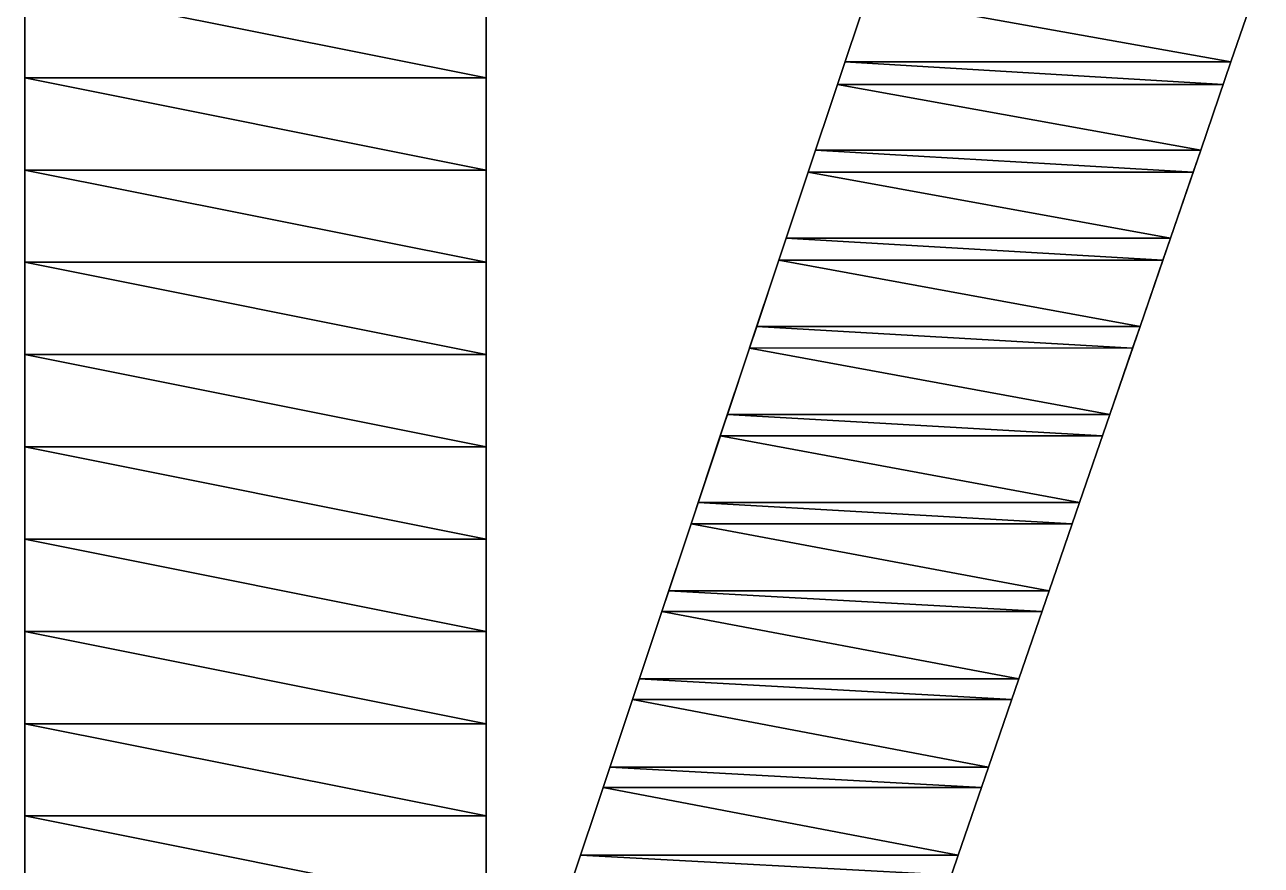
# Model space of a CAD drawing. Header units: metres. Extents: x -339 to -255, y -236 to -200.
# Drawn here: x -339 to -325.6, y -227.03 to -217.93 of the extents above; entities that cross this region are included whole.
import ezdxf

# ---------------------------------------------------------------- set-up
doc = ezdxf.new("R2010")
doc.units = ezdxf.units.M

msp = doc.modelspace()

# ---------------------------------------------------------------- linework, layer by layer
for points in [[(-325.92538, -218.32837, -346.41016), (-325.59702, -217.37315, -346.41016), (-325.59702, -217.37315, -366.41016), (-325.59692, -217.37305, -366.41006)], [(-325.59702, -217.37315, -346.41016), (-325.92538, -218.32837, -346.41016), (-325.59702, -217.37315, -346.41016), (-325.59692, -217.37305, -346.41006)], [(-325.92538, -218.32837, -366.41016), (-325.59702, -217.37315, -366.41016), (-325.92538, -218.32837, -346.41016), (-325.9253, -218.32826, -346.41006)], [(-325.59702, -217.37315, -366.41016), (-325.92538, -218.32837, -366.41016), (-325.92538, -218.32837, -346.41016), (-325.9253, -218.32826, -346.41006)], [(-339, -217.5, -346.41016), (-334, -218.5, -346.41016), (-334, -217.5, -346.41016), (-333.9999, -217.4999, -346.41006)], [(-339, -217.5, -366.41016), (-334, -218.5, -366.41016), (-334, -217.5, -366.41016), (-333.9999, -217.4999, -366.41006)], [(-339, -218.5, -366.41016), (-339, -217.5, -346.41016), (-339, -217.5, -366.41016), (-338.9999, -217.4999, -366.41006)], [(-339, -218.5, -346.41016), (-339, -218.5, -346.41016), (-339, -217.5, -346.41016), (-338.9999, -217.4999, -346.41006)], [(-334, -218.5, -346.41016), (-339, -217.5, -346.41016), (-339, -218.5, -346.41016), (-338.9999, -218.4999, -346.41006)], [(-334, -218.5, -366.41016), (-339, -217.5, -366.41016), (-339, -218.5, -366.41016), (-338.9999, -218.4999, -366.41006)], [(-339, -217.5, -366.41016), (-339, -217.5, -346.41016), (-339, -218.5, -366.41016), (-338.9999, -218.4999, -366.41006)], [(-339, -217.5, -346.41016), (-339, -218.5, -366.41016), (-339, -218.5, -346.41016), (-338.9999, -218.4999, -346.41006)], [(-334, -218.5, -366.41016), (-334, -218.5, -346.41016), (-334, -217.5, -366.41016), (-333.9999, -217.4999, -366.41006)], [(-334, -218.5, -346.41016), (-334, -217.5, -366.41016), (-334, -217.5, -346.41016), (-333.9999, -217.4999, -346.41006)], [(-334, -217.5, -366.41016), (-334, -218.5, -346.41016), (-334, -218.5, -366.41016), (-333.9999, -218.4999, -366.41006)], [(-334, -217.5, -346.41016), (-334, -217.5, -346.41016), (-334, -218.5, -346.41016), (-333.9999, -218.4999, -346.41006)], [(-329.873, -217.61905, -366.41016), (-330.19046, -218.57143, -366.41016), (-329.873, -217.61905, -346.41016), (-329.8729, -217.61894, -346.41006)], [(-330.19046, -218.57143, -366.41016), (-329.873, -217.61905, -366.41016), (-329.873, -217.61905, -346.41016), (-329.8729, -217.61894, -346.41006)], [(-329.873, -217.61905, -346.41016), (-330.19046, -218.57143, -346.41016), (-330.19046, -218.57143, -366.41016), (-330.19037, -218.57132, -366.41006)], [(-330.19046, -218.57143, -346.41016), (-329.873, -217.61905, -346.41016), (-330.19046, -218.57143, -346.41016), (-330.19037, -218.57132, -346.41006)], [(-325.92538, -218.32837, -346.41016), (-329.873, -217.61905, -346.41016), (-330.10944, -218.32837, -346.41016), (-330.10934, -218.32826, -346.41006)], [(-325.92538, -218.32837, -366.41016), (-329.873, -217.61905, -366.41016), (-330.10944, -218.32837, -366.41016), (-330.10934, -218.32826, -366.41006)], [(-329.873, -217.61905, -346.41016), (-325.92538, -218.32837, -346.41016), (-325.68155, -217.61905, -346.41016), (-325.68146, -217.61894, -346.41006)], [(-329.873, -217.61905, -366.41016), (-325.92538, -218.32837, -366.41016), (-325.68155, -217.61905, -366.41016), (-325.68146, -217.61894, -366.41006)], [(-326.00894, -218.57143, -346.41016), (-330.10944, -218.32837, -346.41016), (-330.19046, -218.57143, -346.41016), (-330.19037, -218.57132, -346.41006)], [(-326.00894, -218.57143, -366.41016), (-330.10944, -218.32837, -366.41016), (-330.19046, -218.57143, -366.41016), (-330.19037, -218.57132, -366.41006)], [(-330.10944, -218.32837, -346.41016), (-326.00894, -218.57143, -346.41016), (-325.92538, -218.32837, -346.41016), (-325.9253, -218.32826, -346.41006)], [(-330.10944, -218.32837, -366.41016), (-326.00894, -218.57143, -366.41016), (-325.92538, -218.32837, -366.41016), (-325.9253, -218.32826, -366.41006)], [(-326.25375, -219.2836, -366.41016), (-326.25375, -219.2836, -346.41016), (-325.92538, -218.32837, -366.41016), (-325.9253, -218.32826, -366.41006)], [(-326.25375, -219.2836, -346.41016), (-325.92538, -218.32837, -366.41016), (-325.92538, -218.32837, -346.41016), (-325.9253, -218.32826, -346.41006)], [(-325.92538, -218.32837, -366.41016), (-326.25375, -219.2836, -346.41016), (-326.25375, -219.2836, -366.41016), (-326.25366, -219.2835, -366.41006)], [(-325.92538, -218.32837, -346.41016), (-325.92538, -218.32837, -346.41016), (-326.25375, -219.2836, -346.41016), (-326.25366, -219.2835, -346.41006)], [(-325.92538, -218.32837, -346.41016), (-325.92538, -218.32837, -346.41016), (-325.92538, -218.32837, -366.41016), (-325.9253, -218.32826, -366.41006)], [(-339, -218.5, -346.41016), (-334, -219.5, -346.41016), (-334, -218.5, -346.41016), (-333.9999, -218.4999, -346.41006)], [(-339, -218.5, -366.41016), (-334, -219.5, -366.41016), (-334, -218.5, -366.41016), (-333.9999, -218.4999, -366.41006)], [(-339, -218.5, -346.41016), (-339, -218.5, -346.41016), (-339, -218.5, -366.41016), (-338.9999, -218.4999, -366.41006)], [(-339, -218.5, -366.41016), (-339, -219.5, -366.41016), (-339, -218.5, -346.41016), (-338.9999, -218.4999, -346.41006)], [(-339, -219.5, -366.41016), (-339, -218.5, -366.41016), (-339, -218.5, -346.41016), (-338.9999, -218.4999, -346.41006)], [(-334, -219.5, -346.41016), (-339, -218.5, -346.41016), (-339, -219.5, -346.41016), (-338.9999, -219.4999, -346.41006)], [(-334, -219.5, -366.41016), (-339, -218.5, -366.41016), (-339, -219.5, -366.41016), (-338.9999, -219.4999, -366.41006)], [(-339, -218.5, -346.41016), (-339, -219.5, -346.41016), (-339, -219.5, -366.41016), (-338.9999, -219.4999, -366.41006)], [(-339, -219.5, -346.41016), (-339, -218.5, -346.41016), (-339, -219.5, -346.41016), (-338.9999, -219.4999, -346.41006)], [(-334, -219.5, -346.41016), (-334, -218.5, -346.41016), (-334, -218.5, -366.41016), (-333.9999, -218.4999, -366.41006)], [(-334, -218.5, -346.41016), (-334, -219.5, -346.41016), (-334, -218.5, -346.41016), (-333.9999, -218.4999, -346.41006)], [(-334, -218.5, -346.41016), (-334, -218.5, -366.41016), (-334, -218.5, -346.41016), (-333.9999, -218.4999, -346.41006)], [(-334, -219.5, -366.41016), (-334, -218.5, -366.41016), (-334, -219.5, -346.41016), (-333.9999, -219.4999, -346.41006)], [(-334, -218.5, -366.41016), (-334, -219.5, -366.41016), (-334, -219.5, -346.41016), (-333.9999, -219.4999, -346.41006)], [(-330.5079, -219.5238, -366.41016), (-330.19046, -218.57143, -346.41016), (-330.19046, -218.57143, -366.41016), (-330.19037, -218.57132, -366.41006)], [(-330.5079, -219.5238, -346.41016), (-330.5079, -219.5238, -346.41016), (-330.19046, -218.57143, -346.41016), (-330.19037, -218.57132, -346.41006)], [(-330.19046, -218.57143, -366.41016), (-330.19046, -218.57143, -346.41016), (-330.5079, -219.5238, -366.41016), (-330.5078, -219.5237, -366.41006)], [(-330.19046, -218.57143, -346.41016), (-330.5079, -219.5238, -366.41016), (-330.5079, -219.5238, -346.41016), (-330.5078, -219.5237, -346.41006)], [(-326.25375, -219.2836, -346.41016), (-330.19046, -218.57143, -346.41016), (-330.42786, -219.2836, -346.41016), (-330.42776, -219.2835, -346.41006)], [(-326.25375, -219.2836, -366.41016), (-330.19046, -218.57143, -366.41016), (-330.42786, -219.2836, -366.41016), (-330.42776, -219.2835, -366.41006)], [(-330.19046, -218.57143, -346.41016), (-326.25375, -219.2836, -346.41016), (-326.00894, -218.57143, -346.41016), (-326.00885, -218.57132, -346.41006)], [(-330.19046, -218.57143, -366.41016), (-326.25375, -219.2836, -366.41016), (-326.00894, -218.57143, -366.41016), (-326.00885, -218.57132, -366.41006)], [(-330.19046, -218.57143, -346.41016), (-330.19046, -218.57143, -366.41016), (-330.19046, -218.57143, -346.41016), (-330.19037, -218.57132, -346.41006)], [(-326.3363, -219.5238, -346.41016), (-330.42786, -219.2836, -346.41016), (-330.5079, -219.5238, -346.41016), (-330.5078, -219.5237, -346.41006)], [(-326.3363, -219.5238, -366.41016), (-330.42786, -219.2836, -366.41016), (-330.5079, -219.5238, -366.41016), (-330.5078, -219.5237, -366.41006)], [(-330.42786, -219.2836, -346.41016), (-326.3363, -219.5238, -346.41016), (-326.25375, -219.2836, -346.41016), (-326.25366, -219.2835, -346.41006)], [(-330.42786, -219.2836, -366.41016), (-326.3363, -219.5238, -366.41016), (-326.25375, -219.2836, -366.41016), (-326.25366, -219.2835, -366.41006)], [(-326.5821, -220.23882, -346.41016), (-326.25375, -219.2836, -346.41016), (-326.25375, -219.2836, -366.41016), (-326.25366, -219.2835, -366.41006)], [(-326.25375, -219.2836, -346.41016), (-326.5821, -220.23882, -346.41016), (-326.25375, -219.2836, -346.41016), (-326.25366, -219.2835, -346.41006)], [(-326.5821, -220.23882, -366.41016), (-326.25375, -219.2836, -366.41016), (-326.5821, -220.23882, -346.41016), (-326.582, -220.23871, -346.41006)], [(-326.25375, -219.2836, -366.41016), (-326.5821, -220.23882, -366.41016), (-326.5821, -220.23882, -346.41016), (-326.582, -220.23871, -346.41006)], [(-326.25375, -219.2836, -346.41016), (-326.25375, -219.2836, -366.41016), (-326.25375, -219.2836, -346.41016), (-326.25366, -219.2835, -346.41006)], [(-339, -219.5, -346.41016), (-334, -220.5, -346.41016), (-334, -219.5, -346.41016), (-333.9999, -219.4999, -346.41006)], [(-339, -219.5, -366.41016), (-334, -220.5, -366.41016), (-334, -219.5, -366.41016), (-333.9999, -219.4999, -366.41006)], [(-339, -219.5, -346.41016), (-339, -219.5, -366.41016), (-339, -219.5, -346.41016), (-338.9999, -219.4999, -346.41006)], [(-339, -220.5, -366.41016), (-339, -219.5, -346.41016), (-339, -219.5, -366.41016), (-338.9999, -219.4999, -366.41006)], [(-339, -220.5, -346.41016), (-339, -220.5, -346.41016), (-339, -219.5, -346.41016), (-338.9999, -219.4999, -346.41006)], [(-334, -220.5, -346.41016), (-339, -219.5, -346.41016), (-339, -220.5, -346.41016), (-338.9999, -220.4999, -346.41006)], [(-334, -220.5, -366.41016), (-339, -219.5, -366.41016), (-339, -220.5, -366.41016), (-338.9999, -220.4999, -366.41006)], [(-339, -219.5, -366.41016), (-339, -219.5, -346.41016), (-339, -220.5, -366.41016), (-338.9999, -220.4999, -366.41006)], [(-339, -219.5, -346.41016), (-339, -220.5, -366.41016), (-339, -220.5, -346.41016), (-338.9999, -220.4999, -346.41006)], [(-334, -220.5, -366.41016), (-334, -220.5, -346.41016), (-334, -219.5, -366.41016), (-333.9999, -219.4999, -366.41006)], [(-334, -220.5, -346.41016), (-334, -219.5, -366.41016), (-334, -219.5, -346.41016), (-333.9999, -219.4999, -346.41006)], [(-334, -219.5, -346.41016), (-334, -219.5, -346.41016), (-334, -219.5, -366.41016), (-333.9999, -219.4999, -366.41006)], [(-334, -219.5, -366.41016), (-334, -220.5, -346.41016), (-334, -220.5, -366.41016), (-333.9999, -220.4999, -366.41006)], [(-334, -219.5, -346.41016), (-334, -219.5, -346.41016), (-334, -220.5, -346.41016), (-333.9999, -220.4999, -346.41006)], [(-330.5079, -219.5238, -366.41016), (-330.82538, -220.4762, -366.41016), (-330.5079, -219.5238, -346.41016), (-330.5078, -219.5237, -346.41006)], [(-330.82538, -220.4762, -366.41016), (-330.5079, -219.5238, -366.41016), (-330.5079, -219.5238, -346.41016), (-330.5078, -219.5237, -346.41006)], [(-330.5079, -219.5238, -346.41016), (-330.82538, -220.4762, -346.41016), (-330.82538, -220.4762, -366.41016), (-330.8253, -220.47609, -366.41006)], [(-330.82538, -220.4762, -346.41016), (-330.5079, -219.5238, -346.41016), (-330.82538, -220.4762, -346.41016), (-330.8253, -220.47609, -346.41006)], [(-326.5821, -220.23882, -346.41016), (-330.5079, -219.5238, -346.41016), (-330.74625, -220.23882, -346.41016), (-330.74615, -220.23871, -346.41006)], [(-326.5821, -220.23882, -366.41016), (-330.5079, -219.5238, -366.41016), (-330.74625, -220.23882, -366.41016), (-330.74615, -220.23871, -366.41006)], [(-330.5079, -219.5238, -346.41016), (-326.5821, -220.23882, -346.41016), (-326.3363, -219.5238, -346.41016), (-326.3362, -219.5237, -346.41006)], [(-330.5079, -219.5238, -366.41016), (-326.5821, -220.23882, -366.41016), (-326.3363, -219.5238, -366.41016), (-326.3362, -219.5237, -366.41006)], [(-330.5079, -219.5238, -346.41016), (-330.5079, -219.5238, -346.41016), (-330.5079, -219.5238, -366.41016), (-330.5078, -219.5237, -366.41006)], [(-326.6637, -220.4762, -346.41016), (-330.74625, -220.23882, -346.41016), (-330.82538, -220.4762, -346.41016), (-330.8253, -220.47609, -346.41006)], [(-326.6637, -220.4762, -366.41016), (-330.74625, -220.23882, -366.41016), (-330.82538, -220.4762, -366.41016), (-330.8253, -220.47609, -366.41006)], [(-330.74625, -220.23882, -346.41016), (-326.6637, -220.4762, -346.41016), (-326.5821, -220.23882, -346.41016), (-326.582, -220.23871, -346.41006)], [(-330.74625, -220.23882, -366.41016), (-326.6637, -220.4762, -366.41016), (-326.5821, -220.23882, -366.41016), (-326.582, -220.23871, -366.41006)], [(-326.91046, -221.19405, -366.41016), (-326.91046, -221.19405, -346.41016), (-326.5821, -220.23882, -366.41016), (-326.582, -220.23871, -366.41006)], [(-326.91046, -221.19405, -346.41016), (-326.5821, -220.23882, -366.41016), (-326.5821, -220.23882, -346.41016), (-326.582, -220.23871, -346.41006)], [(-326.5821, -220.23882, -366.41016), (-326.91046, -221.19405, -346.41016), (-326.91046, -221.19405, -366.41016), (-326.91037, -221.19394, -366.41006)], [(-326.5821, -220.23882, -346.41016), (-326.5821, -220.23882, -346.41016), (-326.91046, -221.19405, -346.41016), (-326.91037, -221.19394, -346.41006)], [(-326.5821, -220.23882, -346.41016), (-326.5821, -220.23882, -346.41016), (-326.5821, -220.23882, -366.41016), (-326.582, -220.23871, -366.41006)], [(-331.14282, -221.42857, -366.41016), (-330.82538, -220.4762, -346.41016), (-330.82538, -220.4762, -366.41016), (-330.8253, -220.47609, -366.41006)], [(-331.14282, -221.42857, -346.41016), (-331.14282, -221.42857, -346.41016), (-330.82538, -220.4762, -346.41016), (-330.8253, -220.47609, -346.41006)], [(-330.82538, -220.4762, -366.41016), (-330.82538, -220.4762, -346.41016), (-331.14282, -221.42857, -366.41016), (-331.14273, -221.42847, -366.41006)], [(-330.82538, -220.4762, -346.41016), (-331.14282, -221.42857, -366.41016), (-331.14282, -221.42857, -346.41016), (-331.14273, -221.42847, -346.41006)], [(-326.91046, -221.19405, -346.41016), (-330.82538, -220.4762, -346.41016), (-331.06467, -221.19405, -346.41016), (-331.06458, -221.19394, -346.41006)], [(-326.91046, -221.19405, -366.41016), (-330.82538, -220.4762, -366.41016), (-331.06467, -221.19405, -366.41016), (-331.06458, -221.19394, -366.41006)], [(-330.82538, -220.4762, -346.41016), (-326.91046, -221.19405, -346.41016), (-326.6637, -220.4762, -346.41016), (-326.6636, -220.47609, -346.41006)], [(-330.82538, -220.4762, -366.41016), (-326.91046, -221.19405, -366.41016), (-326.6637, -220.4762, -366.41016), (-326.6636, -220.47609, -366.41006)], [(-330.82538, -220.4762, -346.41016), (-330.82538, -220.4762, -366.41016), (-330.82538, -220.4762, -346.41016), (-330.8253, -220.47609, -346.41006)], [(-339, -220.5, -346.41016), (-334, -221.5, -346.41016), (-334, -220.5, -346.41016), (-333.9999, -220.4999, -346.41006)], [(-339, -220.5, -366.41016), (-334, -221.5, -366.41016), (-334, -220.5, -366.41016), (-333.9999, -220.4999, -366.41006)], [(-339, -220.5, -346.41016), (-339, -220.5, -346.41016), (-339, -220.5, -366.41016), (-338.9999, -220.4999, -366.41006)], [(-339, -220.5, -366.41016), (-339, -221.5, -366.41016), (-339, -220.5, -346.41016), (-338.9999, -220.4999, -346.41006)], [(-339, -221.5, -366.41016), (-339, -220.5, -366.41016), (-339, -220.5, -346.41016), (-338.9999, -220.4999, -346.41006)], [(-334, -221.5, -346.41016), (-339, -220.5, -346.41016), (-339, -221.5, -346.41016), (-338.9999, -221.4999, -346.41006)], [(-334, -221.5, -366.41016), (-339, -220.5, -366.41016), (-339, -221.5, -366.41016), (-338.9999, -221.4999, -366.41006)], [(-339, -220.5, -346.41016), (-339, -221.5, -346.41016), (-339, -221.5, -366.41016), (-338.9999, -221.4999, -366.41006)], [(-339, -221.5, -346.41016), (-339, -220.5, -346.41016), (-339, -221.5, -346.41016), (-338.9999, -221.4999, -346.41006)], [(-334, -221.5, -346.41016), (-334, -220.5, -346.41016), (-334, -220.5, -366.41016), (-333.9999, -220.4999, -366.41006)], [(-334, -220.5, -346.41016), (-334, -221.5, -346.41016), (-334, -220.5, -346.41016), (-333.9999, -220.4999, -346.41006)], [(-334, -220.5, -346.41016), (-334, -220.5, -366.41016), (-334, -220.5, -346.41016), (-333.9999, -220.4999, -346.41006)], [(-334, -221.5, -366.41016), (-334, -220.5, -366.41016), (-334, -221.5, -346.41016), (-333.9999, -221.4999, -346.41006)], [(-334, -220.5, -366.41016), (-334, -221.5, -366.41016), (-334, -221.5, -346.41016), (-333.9999, -221.4999, -346.41006)], [(-326.9911, -221.42857, -346.41016), (-331.06467, -221.19405, -346.41016), (-331.14282, -221.42857, -346.41016), (-331.14273, -221.42847, -346.41006)], [(-326.9911, -221.42857, -366.41016), (-331.06467, -221.19405, -366.41016), (-331.14282, -221.42857, -366.41016), (-331.14273, -221.42847, -366.41006)], [(-331.06467, -221.19405, -346.41016), (-326.9911, -221.42857, -346.41016), (-326.91046, -221.19405, -346.41016), (-326.91037, -221.19394, -346.41006)], [(-331.06467, -221.19405, -366.41016), (-326.9911, -221.42857, -366.41016), (-326.91046, -221.19405, -366.41016), (-326.91037, -221.19394, -366.41006)], [(-327.2388, -222.14926, -346.41016), (-326.91046, -221.19405, -346.41016), (-326.91046, -221.19405, -366.41016), (-326.91037, -221.19394, -366.41006)], [(-326.91046, -221.19405, -346.41016), (-327.2388, -222.14926, -346.41016), (-326.91046, -221.19405, -346.41016), (-326.91037, -221.19394, -346.41006)], [(-327.2388, -222.14926, -366.41016), (-326.91046, -221.19405, -366.41016), (-327.2388, -222.14926, -346.41016), (-327.2387, -222.14915, -346.41006)], [(-326.91046, -221.19405, -366.41016), (-327.2388, -222.14926, -366.41016), (-327.2388, -222.14926, -346.41016), (-327.2387, -222.14915, -346.41006)], [(-326.91046, -221.19405, -346.41016), (-326.91046, -221.19405, -366.41016), (-326.91046, -221.19405, -346.41016), (-326.91037, -221.19394, -346.41006)], [(-339, -221.5, -346.41016), (-334, -222.5, -346.41016), (-334, -221.5, -346.41016), (-333.9999, -221.4999, -346.41006)], [(-339, -221.5, -366.41016), (-334, -222.5, -366.41016), (-334, -221.5, -366.41016), (-333.9999, -221.4999, -366.41006)], [(-339, -221.5, -346.41016), (-339, -221.5, -366.41016), (-339, -221.5, -346.41016), (-338.9999, -221.4999, -346.41006)], [(-339, -222.5, -366.41016), (-339, -221.5, -346.41016), (-339, -221.5, -366.41016), (-338.9999, -221.4999, -366.41006)], [(-339, -222.5, -346.41016), (-339, -222.5, -346.41016), (-339, -221.5, -346.41016), (-338.9999, -221.4999, -346.41006)], [(-334, -222.5, -346.41016), (-339, -221.5, -346.41016), (-339, -222.5, -346.41016), (-338.9999, -222.4999, -346.41006)], [(-334, -222.5, -366.41016), (-339, -221.5, -366.41016), (-339, -222.5, -366.41016), (-338.9999, -222.4999, -366.41006)], [(-339, -221.5, -366.41016), (-339, -221.5, -346.41016), (-339, -222.5, -366.41016), (-338.9999, -222.4999, -366.41006)], [(-339, -221.5, -346.41016), (-339, -222.5, -366.41016), (-339, -222.5, -346.41016), (-338.9999, -222.4999, -346.41006)], [(-334, -222.5, -366.41016), (-334, -222.5, -346.41016), (-334, -221.5, -366.41016), (-333.9999, -221.4999, -366.41006)], [(-334, -222.5, -346.41016), (-334, -221.5, -366.41016), (-334, -221.5, -346.41016), (-333.9999, -221.4999, -346.41006)], [(-334, -221.5, -346.41016), (-334, -221.5, -346.41016), (-334, -221.5, -366.41016), (-333.9999, -221.4999, -366.41006)], [(-334, -221.5, -366.41016), (-334, -222.5, -346.41016), (-334, -222.5, -366.41016), (-333.9999, -222.4999, -366.41006)], [(-334, -221.5, -346.41016), (-334, -221.5, -346.41016), (-334, -222.5, -346.41016), (-333.9999, -222.4999, -346.41006)], [(-331.14282, -221.42857, -366.41016), (-331.4603, -222.38095, -366.41016), (-331.14282, -221.42857, -346.41016), (-331.14273, -221.42847, -346.41006)], [(-331.4603, -222.38095, -366.41016), (-331.14282, -221.42857, -366.41016), (-331.14282, -221.42857, -346.41016), (-331.14273, -221.42847, -346.41006)], [(-331.14282, -221.42857, -346.41016), (-331.4603, -222.38095, -346.41016), (-331.4603, -222.38095, -366.41016), (-331.4602, -222.38084, -366.41006)], [(-331.4603, -222.38095, -346.41016), (-331.14282, -221.42857, -346.41016), (-331.4603, -222.38095, -346.41016), (-331.4602, -222.38084, -346.41006)], [(-327.2388, -222.14926, -346.41016), (-331.14282, -221.42857, -346.41016), (-331.38306, -222.14926, -346.41016), (-331.38297, -222.14915, -346.41006)], [(-327.2388, -222.14926, -366.41016), (-331.14282, -221.42857, -366.41016), (-331.38306, -222.14926, -366.41016), (-331.38297, -222.14915, -366.41006)], [(-331.14282, -221.42857, -346.41016), (-327.2388, -222.14926, -346.41016), (-326.9911, -221.42857, -346.41016), (-326.991, -221.42847, -346.41006)], [(-331.14282, -221.42857, -366.41016), (-327.2388, -222.14926, -366.41016), (-326.9911, -221.42857, -366.41016), (-326.991, -221.42847, -366.41006)], [(-331.14282, -221.42857, -346.41016), (-331.14282, -221.42857, -346.41016), (-331.14282, -221.42857, -366.41016), (-331.14273, -221.42847, -366.41006)], [(-327.31845, -222.38095, -346.41016), (-331.38306, -222.14926, -346.41016), (-331.4603, -222.38095, -346.41016), (-331.4602, -222.38084, -346.41006)], [(-327.31845, -222.38095, -366.41016), (-331.38306, -222.14926, -366.41016), (-331.4603, -222.38095, -366.41016), (-331.4602, -222.38084, -366.41006)], [(-331.38306, -222.14926, -346.41016), (-327.31845, -222.38095, -346.41016), (-327.2388, -222.14926, -346.41016), (-327.2387, -222.14915, -346.41006)], [(-331.38306, -222.14926, -366.41016), (-327.31845, -222.38095, -366.41016), (-327.2388, -222.14926, -366.41016), (-327.2387, -222.14915, -366.41006)], [(-327.56717, -223.10449, -366.41016), (-327.56717, -223.10449, -346.41016), (-327.2388, -222.14926, -366.41016), (-327.2387, -222.14915, -366.41006)], [(-327.56717, -223.10449, -346.41016), (-327.2388, -222.14926, -366.41016), (-327.2388, -222.14926, -346.41016), (-327.2387, -222.14915, -346.41006)], [(-327.2388, -222.14926, -366.41016), (-327.56717, -223.10449, -346.41016), (-327.56717, -223.10449, -366.41016), (-327.56708, -223.10439, -366.41006)], [(-327.2388, -222.14926, -346.41016), (-327.2388, -222.14926, -346.41016), (-327.56717, -223.10449, -346.41016), (-327.56708, -223.10439, -346.41006)], [(-327.2388, -222.14926, -346.41016), (-327.2388, -222.14926, -346.41016), (-327.2388, -222.14926, -366.41016), (-327.2387, -222.14915, -366.41006)], [(-331.77774, -223.33334, -366.41016), (-331.4603, -222.38095, -346.41016), (-331.4603, -222.38095, -366.41016), (-331.4602, -222.38084, -366.41006)], [(-331.77774, -223.33334, -346.41016), (-331.77774, -223.33334, -346.41016), (-331.4603, -222.38095, -346.41016), (-331.4602, -222.38084, -346.41006)], [(-331.4603, -222.38095, -366.41016), (-331.4603, -222.38095, -346.41016), (-331.77774, -223.33334, -366.41016), (-331.77765, -223.33324, -366.41006)], [(-331.4603, -222.38095, -346.41016), (-331.77774, -223.33334, -366.41016), (-331.77774, -223.33334, -346.41016), (-331.77765, -223.33324, -346.41006)], [(-327.56717, -223.10449, -346.41016), (-331.4603, -222.38095, -346.41016), (-331.70148, -223.10449, -346.41016), (-331.7014, -223.10439, -346.41006)], [(-327.56717, -223.10449, -366.41016), (-331.4603, -222.38095, -366.41016), (-331.70148, -223.10449, -366.41016), (-331.7014, -223.10439, -366.41006)], [(-331.4603, -222.38095, -346.41016), (-327.56717, -223.10449, -346.41016), (-327.31845, -222.38095, -346.41016), (-327.31836, -222.38084, -346.41006)], [(-331.4603, -222.38095, -366.41016), (-327.56717, -223.10449, -366.41016), (-327.31845, -222.38095, -366.41016), (-327.31836, -222.38084, -366.41006)], [(-331.4603, -222.38095, -346.41016), (-331.4603, -222.38095, -366.41016), (-331.4603, -222.38095, -346.41016), (-331.4602, -222.38084, -346.41006)], [(-339, -222.5, -346.41016), (-334, -223.5, -346.41016), (-334, -222.5, -346.41016), (-333.9999, -222.4999, -346.41006)], [(-339, -222.5, -366.41016), (-334, -223.5, -366.41016), (-334, -222.5, -366.41016), (-333.9999, -222.4999, -366.41006)], [(-339, -222.5, -346.41016), (-339, -222.5, -346.41016), (-339, -222.5, -366.41016), (-338.9999, -222.4999, -366.41006)], [(-339, -222.5, -366.41016), (-339, -223.5, -366.41016), (-339, -222.5, -346.41016), (-338.9999, -222.4999, -346.41006)], [(-339, -223.5, -366.41016), (-339, -222.5, -366.41016), (-339, -222.5, -346.41016), (-338.9999, -222.4999, -346.41006)], [(-334, -223.5, -346.41016), (-339, -222.5, -346.41016), (-339, -223.5, -346.41016), (-338.9999, -223.4999, -346.41006)], [(-334, -223.5, -366.41016), (-339, -222.5, -366.41016), (-339, -223.5, -366.41016), (-338.9999, -223.4999, -366.41006)], [(-339, -222.5, -346.41016), (-339, -223.5, -346.41016), (-339, -223.5, -366.41016), (-338.9999, -223.4999, -366.41006)], [(-339, -223.5, -346.41016), (-339, -222.5, -346.41016), (-339, -223.5, -346.41016), (-338.9999, -223.4999, -346.41006)], [(-334, -223.5, -346.41016), (-334, -222.5, -346.41016), (-334, -222.5, -366.41016), (-333.9999, -222.4999, -366.41006)], [(-334, -222.5, -346.41016), (-334, -223.5, -346.41016), (-334, -222.5, -346.41016), (-333.9999, -222.4999, -346.41006)], [(-334, -222.5, -346.41016), (-334, -222.5, -366.41016), (-334, -222.5, -346.41016), (-333.9999, -222.4999, -346.41006)], [(-334, -223.5, -366.41016), (-334, -222.5, -366.41016), (-334, -223.5, -346.41016), (-333.9999, -223.4999, -346.41006)], [(-334, -222.5, -366.41016), (-334, -223.5, -366.41016), (-334, -223.5, -346.41016), (-333.9999, -223.4999, -346.41006)], [(-327.64584, -223.33334, -346.41016), (-331.70148, -223.10449, -346.41016), (-331.77774, -223.33334, -346.41016), (-331.77765, -223.33324, -346.41006)], [(-327.64584, -223.33334, -366.41016), (-331.70148, -223.10449, -366.41016), (-331.77774, -223.33334, -366.41016), (-331.77765, -223.33324, -366.41006)], [(-331.70148, -223.10449, -346.41016), (-327.64584, -223.33334, -346.41016), (-327.56717, -223.10449, -346.41016), (-327.56708, -223.10439, -346.41006)], [(-331.70148, -223.10449, -366.41016), (-327.64584, -223.33334, -366.41016), (-327.56717, -223.10449, -366.41016), (-327.56708, -223.10439, -366.41006)], [(-327.89554, -224.05971, -346.41016), (-327.56717, -223.10449, -346.41016), (-327.56717, -223.10449, -366.41016), (-327.56708, -223.10439, -366.41006)], [(-327.56717, -223.10449, -346.41016), (-327.89554, -224.05971, -346.41016), (-327.56717, -223.10449, -346.41016), (-327.56708, -223.10439, -346.41006)], [(-327.89554, -224.05971, -366.41016), (-327.56717, -223.10449, -366.41016), (-327.89554, -224.05971, -346.41016), (-327.89545, -224.0596, -346.41006)], [(-327.56717, -223.10449, -366.41016), (-327.89554, -224.05971, -366.41016), (-327.89554, -224.05971, -346.41016), (-327.89545, -224.0596, -346.41006)], [(-327.56717, -223.10449, -346.41016), (-327.56717, -223.10449, -366.41016), (-327.56717, -223.10449, -346.41016), (-327.56708, -223.10439, -346.41006)], [(-331.77774, -223.33334, -366.41016), (-332.0952, -224.28572, -366.41016), (-331.77774, -223.33334, -346.41016), (-331.77765, -223.33324, -346.41006)], [(-332.0952, -224.28572, -366.41016), (-331.77774, -223.33334, -366.41016), (-331.77774, -223.33334, -346.41016), (-331.77765, -223.33324, -346.41006)], [(-331.77774, -223.33334, -346.41016), (-332.0952, -224.28572, -346.41016), (-332.0952, -224.28572, -366.41016), (-332.09512, -224.28561, -366.41006)], [(-332.0952, -224.28572, -346.41016), (-331.77774, -223.33334, -346.41016), (-332.0952, -224.28572, -346.41016), (-332.09512, -224.28561, -346.41006)], [(-327.89554, -224.05971, -346.41016), (-331.77774, -223.33334, -346.41016), (-332.01987, -224.05971, -346.41016), (-332.01978, -224.0596, -346.41006)], [(-327.89554, -224.05971, -366.41016), (-331.77774, -223.33334, -366.41016), (-332.01987, -224.05971, -366.41016), (-332.01978, -224.0596, -366.41006)], [(-331.77774, -223.33334, -346.41016), (-327.89554, -224.05971, -346.41016), (-327.64584, -223.33334, -346.41016), (-327.64575, -223.33324, -346.41006)], [(-331.77774, -223.33334, -366.41016), (-327.89554, -224.05971, -366.41016), (-327.64584, -223.33334, -366.41016), (-327.64575, -223.33324, -366.41006)], [(-331.77774, -223.33334, -346.41016), (-331.77774, -223.33334, -346.41016), (-331.77774, -223.33334, -366.41016), (-331.77765, -223.33324, -366.41006)], [(-339, -223.5, -346.41016), (-334, -224.5, -346.41016), (-334, -223.5, -346.41016), (-333.9999, -223.4999, -346.41006)], [(-339, -223.5, -366.41016), (-334, -224.5, -366.41016), (-334, -223.5, -366.41016), (-333.9999, -223.4999, -366.41006)], [(-339, -223.5, -346.41016), (-339, -223.5, -366.41016), (-339, -223.5, -346.41016), (-338.9999, -223.4999, -346.41006)], [(-339, -224.5, -366.41016), (-339, -223.5, -346.41016), (-339, -223.5, -366.41016), (-338.9999, -223.4999, -366.41006)], [(-339, -224.5, -346.41016), (-339, -224.5, -346.41016), (-339, -223.5, -346.41016), (-338.9999, -223.4999, -346.41006)], [(-334, -224.5, -346.41016), (-339, -223.5, -346.41016), (-339, -224.5, -346.41016), (-338.9999, -224.4999, -346.41006)], [(-334, -224.5, -366.41016), (-339, -223.5, -366.41016), (-339, -224.5, -366.41016), (-338.9999, -224.4999, -366.41006)], [(-339, -223.5, -366.41016), (-339, -223.5, -346.41016), (-339, -224.5, -366.41016), (-338.9999, -224.4999, -366.41006)], [(-339, -223.5, -346.41016), (-339, -224.5, -366.41016), (-339, -224.5, -346.41016), (-338.9999, -224.4999, -346.41006)], [(-334, -224.5, -366.41016), (-334, -224.5, -346.41016), (-334, -223.5, -366.41016), (-333.9999, -223.4999, -366.41006)], [(-334, -224.5, -346.41016), (-334, -223.5, -366.41016), (-334, -223.5, -346.41016), (-333.9999, -223.4999, -346.41006)], [(-334, -223.5, -346.41016), (-334, -223.5, -346.41016), (-334, -223.5, -366.41016), (-333.9999, -223.4999, -366.41006)], [(-334, -223.5, -366.41016), (-334, -224.5, -346.41016), (-334, -224.5, -366.41016), (-333.9999, -224.4999, -366.41006)], [(-334, -223.5, -346.41016), (-334, -223.5, -346.41016), (-334, -224.5, -346.41016), (-333.9999, -224.4999, -346.41006)], [(-327.9732, -224.28572, -346.41016), (-332.01987, -224.05971, -346.41016), (-332.0952, -224.28572, -346.41016), (-332.09512, -224.28561, -346.41006)], [(-327.9732, -224.28572, -366.41016), (-332.01987, -224.05971, -366.41016), (-332.0952, -224.28572, -366.41016), (-332.09512, -224.28561, -366.41006)], [(-332.01987, -224.05971, -346.41016), (-327.9732, -224.28572, -346.41016), (-327.89554, -224.05971, -346.41016), (-327.89545, -224.0596, -346.41006)], [(-332.01987, -224.05971, -366.41016), (-327.9732, -224.28572, -366.41016), (-327.89554, -224.05971, -366.41016), (-327.89545, -224.0596, -366.41006)], [(-328.22388, -225.01494, -366.41016), (-328.22388, -225.01494, -346.41016), (-327.89554, -224.05971, -366.41016), (-327.89545, -224.0596, -366.41006)], [(-328.22388, -225.01494, -346.41016), (-327.89554, -224.05971, -366.41016), (-327.89554, -224.05971, -346.41016), (-327.89545, -224.0596, -346.41006)], [(-327.89554, -224.05971, -366.41016), (-328.22388, -225.01494, -346.41016), (-328.22388, -225.01494, -366.41016), (-328.2238, -225.01483, -366.41006)], [(-327.89554, -224.05971, -346.41016), (-327.89554, -224.05971, -346.41016), (-328.22388, -225.01494, -346.41016), (-328.2238, -225.01483, -346.41006)], [(-327.89554, -224.05971, -346.41016), (-327.89554, -224.05971, -346.41016), (-327.89554, -224.05971, -366.41016), (-327.89545, -224.0596, -366.41006)], [(-332.41266, -225.2381, -366.41016), (-332.0952, -224.28572, -346.41016), (-332.0952, -224.28572, -366.41016), (-332.09512, -224.28561, -366.41006)], [(-332.41266, -225.2381, -346.41016), (-332.41266, -225.2381, -346.41016), (-332.0952, -224.28572, -346.41016), (-332.09512, -224.28561, -346.41006)], [(-332.0952, -224.28572, -366.41016), (-332.0952, -224.28572, -346.41016), (-332.41266, -225.2381, -366.41016), (-332.41257, -225.23799, -366.41006)], [(-332.0952, -224.28572, -346.41016), (-332.41266, -225.2381, -366.41016), (-332.41266, -225.2381, -346.41016), (-332.41257, -225.23799, -346.41006)], [(-328.22388, -225.01494, -346.41016), (-332.0952, -224.28572, -346.41016), (-332.3383, -225.01494, -346.41016), (-332.3382, -225.01483, -346.41006)], [(-328.22388, -225.01494, -366.41016), (-332.0952, -224.28572, -366.41016), (-332.3383, -225.01494, -366.41016), (-332.3382, -225.01483, -366.41006)], [(-332.0952, -224.28572, -346.41016), (-328.22388, -225.01494, -346.41016), (-327.9732, -224.28572, -346.41016), (-327.9731, -224.28561, -346.41006)], [(-332.0952, -224.28572, -366.41016), (-328.22388, -225.01494, -366.41016), (-327.9732, -224.28572, -366.41016), (-327.9731, -224.28561, -366.41006)], [(-332.0952, -224.28572, -346.41016), (-332.0952, -224.28572, -366.41016), (-332.0952, -224.28572, -346.41016), (-332.09512, -224.28561, -346.41006)], [(-339, -224.5, -346.41016), (-334, -225.5, -346.41016), (-334, -224.5, -346.41016), (-333.9999, -224.4999, -346.41006)], [(-339, -224.5, -366.41016), (-334, -225.5, -366.41016), (-334, -224.5, -366.41016), (-333.9999, -224.4999, -366.41006)], [(-339, -224.5, -346.41016), (-339, -224.5, -346.41016), (-339, -224.5, -366.41016), (-338.9999, -224.4999, -366.41006)], [(-339, -224.5, -366.41016), (-339, -225.5, -366.41016), (-339, -224.5, -346.41016), (-338.9999, -224.4999, -346.41006)], [(-339, -225.5, -366.41016), (-339, -224.5, -366.41016), (-339, -224.5, -346.41016), (-338.9999, -224.4999, -346.41006)], [(-334, -225.5, -346.41016), (-339, -224.5, -346.41016), (-339, -225.5, -346.41016), (-338.9999, -225.4999, -346.41006)], [(-334, -225.5, -366.41016), (-339, -224.5, -366.41016), (-339, -225.5, -366.41016), (-338.9999, -225.4999, -366.41006)], [(-339, -224.5, -346.41016), (-339, -225.5, -346.41016), (-339, -225.5, -366.41016), (-338.9999, -225.4999, -366.41006)], [(-339, -225.5, -346.41016), (-339, -224.5, -346.41016), (-339, -225.5, -346.41016), (-338.9999, -225.4999, -346.41006)], [(-334, -225.5, -346.41016), (-334, -224.5, -346.41016), (-334, -224.5, -366.41016), (-333.9999, -224.4999, -366.41006)], [(-334, -224.5, -346.41016), (-334, -225.5, -346.41016), (-334, -224.5, -346.41016), (-333.9999, -224.4999, -346.41006)], [(-334, -224.5, -346.41016), (-334, -224.5, -366.41016), (-334, -224.5, -346.41016), (-333.9999, -224.4999, -346.41006)], [(-334, -225.5, -366.41016), (-334, -224.5, -366.41016), (-334, -225.5, -346.41016), (-333.9999, -225.4999, -346.41006)], [(-334, -224.5, -366.41016), (-334, -225.5, -366.41016), (-334, -225.5, -346.41016), (-333.9999, -225.4999, -346.41006)], [(-328.3006, -225.2381, -346.41016), (-332.3383, -225.01494, -346.41016), (-332.41266, -225.2381, -346.41016), (-332.41257, -225.23799, -346.41006)], [(-328.3006, -225.2381, -366.41016), (-332.3383, -225.01494, -366.41016), (-332.41266, -225.2381, -366.41016), (-332.41257, -225.23799, -366.41006)], [(-332.3383, -225.01494, -346.41016), (-328.3006, -225.2381, -346.41016), (-328.22388, -225.01494, -346.41016), (-328.2238, -225.01483, -346.41006)], [(-332.3383, -225.01494, -366.41016), (-328.3006, -225.2381, -366.41016), (-328.22388, -225.01494, -366.41016), (-328.2238, -225.01483, -366.41006)], [(-328.55225, -225.97015, -346.41016), (-328.22388, -225.01494, -346.41016), (-328.22388, -225.01494, -366.41016), (-328.2238, -225.01483, -366.41006)], [(-328.22388, -225.01494, -346.41016), (-328.55225, -225.97015, -346.41016), (-328.22388, -225.01494, -346.41016), (-328.2238, -225.01483, -346.41006)], [(-328.55225, -225.97015, -366.41016), (-328.22388, -225.01494, -366.41016), (-328.55225, -225.97015, -346.41016), (-328.55215, -225.97005, -346.41006)], [(-328.22388, -225.01494, -366.41016), (-328.55225, -225.97015, -366.41016), (-328.55225, -225.97015, -346.41016), (-328.55215, -225.97005, -346.41006)], [(-328.22388, -225.01494, -346.41016), (-328.22388, -225.01494, -366.41016), (-328.22388, -225.01494, -346.41016), (-328.2238, -225.01483, -346.41006)], [(-332.41266, -225.2381, -366.41016), (-332.73013, -226.19048, -366.41016), (-332.41266, -225.2381, -346.41016), (-332.41257, -225.23799, -346.41006)], [(-332.73013, -226.19048, -366.41016), (-332.41266, -225.2381, -366.41016), (-332.41266, -225.2381, -346.41016), (-332.41257, -225.23799, -346.41006)], [(-332.41266, -225.2381, -346.41016), (-332.73013, -226.19048, -346.41016), (-332.73013, -226.19048, -366.41016), (-332.73004, -226.19037, -366.41006)], [(-332.73013, -226.19048, -346.41016), (-332.41266, -225.2381, -346.41016), (-332.73013, -226.19048, -346.41016), (-332.73004, -226.19037, -346.41006)], [(-328.55225, -225.97015, -346.41016), (-332.41266, -225.2381, -346.41016), (-332.65668, -225.97015, -346.41016), (-332.6566, -225.97005, -346.41006)], [(-328.55225, -225.97015, -366.41016), (-332.41266, -225.2381, -366.41016), (-332.65668, -225.97015, -366.41016), (-332.6566, -225.97005, -366.41006)], [(-332.41266, -225.2381, -346.41016), (-328.55225, -225.97015, -346.41016), (-328.3006, -225.2381, -346.41016), (-328.3005, -225.23799, -346.41006)], [(-332.41266, -225.2381, -366.41016), (-328.55225, -225.97015, -366.41016), (-328.3006, -225.2381, -366.41016), (-328.3005, -225.23799, -366.41006)], [(-332.41266, -225.2381, -346.41016), (-332.41266, -225.2381, -346.41016), (-332.41266, -225.2381, -366.41016), (-332.41257, -225.23799, -366.41006)], [(-339, -225.5, -346.41016), (-334, -226.5, -346.41016), (-334, -225.5, -346.41016), (-333.9999, -225.4999, -346.41006)], [(-339, -225.5, -366.41016), (-334, -226.5, -366.41016), (-334, -225.5, -366.41016), (-333.9999, -225.4999, -366.41006)], [(-339, -225.5, -346.41016), (-339, -225.5, -366.41016), (-339, -225.5, -346.41016), (-338.9999, -225.4999, -346.41006)], [(-339, -226.5, -366.41016), (-339, -225.5, -346.41016), (-339, -225.5, -366.41016), (-338.9999, -225.4999, -366.41006)], [(-339, -226.5, -346.41016), (-339, -226.5, -346.41016), (-339, -225.5, -346.41016), (-338.9999, -225.4999, -346.41006)], [(-334, -226.5, -346.41016), (-339, -225.5, -346.41016), (-339, -226.5, -346.41016), (-338.9999, -226.4999, -346.41006)], [(-334, -226.5, -366.41016), (-339, -225.5, -366.41016), (-339, -226.5, -366.41016), (-338.9999, -226.4999, -366.41006)], [(-339, -225.5, -366.41016), (-339, -225.5, -346.41016), (-339, -226.5, -366.41016), (-338.9999, -226.4999, -366.41006)], [(-339, -225.5, -346.41016), (-339, -226.5, -366.41016), (-339, -226.5, -346.41016), (-338.9999, -226.4999, -346.41006)], [(-334, -226.5, -366.41016), (-334, -226.5, -346.41016), (-334, -225.5, -366.41016), (-333.9999, -225.4999, -366.41006)], [(-334, -226.5, -346.41016), (-334, -225.5, -366.41016), (-334, -225.5, -346.41016), (-333.9999, -225.4999, -346.41006)], [(-334, -225.5, -346.41016), (-334, -225.5, -346.41016), (-334, -225.5, -366.41016), (-333.9999, -225.4999, -366.41006)], [(-334, -225.5, -366.41016), (-334, -226.5, -346.41016), (-334, -226.5, -366.41016), (-333.9999, -226.4999, -366.41006)], [(-334, -225.5, -346.41016), (-334, -225.5, -346.41016), (-334, -226.5, -346.41016), (-333.9999, -226.4999, -346.41006)], [(-328.628, -226.19048, -346.41016), (-332.65668, -225.97015, -346.41016), (-332.73013, -226.19048, -346.41016), (-332.73004, -226.19037, -346.41006)], [(-328.628, -226.19048, -366.41016), (-332.65668, -225.97015, -366.41016), (-332.73013, -226.19048, -366.41016), (-332.73004, -226.19037, -366.41006)], [(-332.65668, -225.97015, -346.41016), (-328.628, -226.19048, -346.41016), (-328.55225, -225.97015, -346.41016), (-328.55215, -225.97005, -346.41006)], [(-332.65668, -225.97015, -366.41016), (-328.628, -226.19048, -366.41016), (-328.55225, -225.97015, -366.41016), (-328.55215, -225.97005, -366.41006)], [(-328.8806, -226.92538, -366.41016), (-328.8806, -226.92538, -346.41016), (-328.55225, -225.97015, -366.41016), (-328.55215, -225.97005, -366.41006)], [(-328.8806, -226.92538, -346.41016), (-328.55225, -225.97015, -366.41016), (-328.55225, -225.97015, -346.41016), (-328.55215, -225.97005, -346.41006)], [(-328.55225, -225.97015, -366.41016), (-328.8806, -226.92538, -346.41016), (-328.8806, -226.92538, -366.41016), (-328.88052, -226.92528, -366.41006)], [(-328.55225, -225.97015, -346.41016), (-328.55225, -225.97015, -346.41016), (-328.8806, -226.92538, -346.41016), (-328.88052, -226.92528, -346.41006)], [(-328.55225, -225.97015, -346.41016), (-328.55225, -225.97015, -346.41016), (-328.55225, -225.97015, -366.41016), (-328.55215, -225.97005, -366.41006)], [(-333.04758, -227.14285, -366.41016), (-332.73013, -226.19048, -346.41016), (-332.73013, -226.19048, -366.41016), (-332.73004, -226.19037, -366.41006)], [(-333.04758, -227.14285, -346.41016), (-333.04758, -227.14285, -346.41016), (-332.73013, -226.19048, -346.41016), (-332.73004, -226.19037, -346.41006)], [(-332.73013, -226.19048, -366.41016), (-332.73013, -226.19048, -346.41016), (-333.04758, -227.14285, -366.41016), (-333.0475, -227.14275, -366.41006)], [(-332.73013, -226.19048, -346.41016), (-333.04758, -227.14285, -366.41016), (-333.04758, -227.14285, -346.41016), (-333.0475, -227.14275, -346.41006)], [(-328.8806, -226.92538, -346.41016), (-332.73013, -226.19048, -346.41016), (-332.9751, -226.92538, -346.41016), (-332.975, -226.92528, -346.41006)], [(-328.8806, -226.92538, -366.41016), (-332.73013, -226.19048, -366.41016), (-332.9751, -226.92538, -366.41016), (-332.975, -226.92528, -366.41006)], [(-332.73013, -226.19048, -346.41016), (-328.8806, -226.92538, -346.41016), (-328.628, -226.19048, -346.41016), (-328.6279, -226.19037, -346.41006)], [(-332.73013, -226.19048, -366.41016), (-328.8806, -226.92538, -366.41016), (-328.628, -226.19048, -366.41016), (-328.6279, -226.19037, -366.41006)], [(-332.73013, -226.19048, -346.41016), (-332.73013, -226.19048, -366.41016), (-332.73013, -226.19048, -346.41016), (-332.73004, -226.19037, -346.41006)], [(-339, -226.5, -346.41016), (-334, -227.5, -346.41016), (-334, -226.5, -346.41016), (-333.9999, -226.4999, -346.41006)], [(-339, -226.5, -366.41016), (-334, -227.5, -366.41016), (-334, -226.5, -366.41016), (-333.9999, -226.4999, -366.41006)], [(-339, -226.5, -346.41016), (-339, -226.5, -346.41016), (-339, -226.5, -366.41016), (-338.9999, -226.4999, -366.41006)], [(-339, -226.5, -366.41016), (-339, -227.5, -366.41016), (-339, -226.5, -346.41016), (-338.9999, -226.4999, -346.41006)], [(-339, -227.5, -366.41016), (-339, -226.5, -366.41016), (-339, -226.5, -346.41016), (-338.9999, -226.4999, -346.41006)], [(-334, -227.5, -346.41016), (-339, -226.5, -346.41016), (-339, -227.5, -346.41016), (-338.9999, -227.4999, -346.41006)], [(-334, -227.5, -366.41016), (-339, -226.5, -366.41016), (-339, -227.5, -366.41016), (-338.9999, -227.4999, -366.41006)], [(-339, -226.5, -346.41016), (-339, -227.5, -346.41016), (-339, -227.5, -366.41016), (-338.9999, -227.4999, -366.41006)], [(-339, -227.5, -346.41016), (-339, -226.5, -346.41016), (-339, -227.5, -346.41016), (-338.9999, -227.4999, -346.41006)], [(-334, -227.5, -346.41016), (-334, -226.5, -346.41016), (-334, -226.5, -366.41016), (-333.9999, -226.4999, -366.41006)], [(-334, -226.5, -346.41016), (-334, -227.5, -346.41016), (-334, -226.5, -346.41016), (-333.9999, -226.4999, -346.41006)], [(-334, -226.5, -346.41016), (-334, -226.5, -366.41016), (-334, -226.5, -346.41016), (-333.9999, -226.4999, -346.41006)], [(-334, -227.5, -366.41016), (-334, -226.5, -366.41016), (-334, -227.5, -346.41016), (-333.9999, -227.4999, -346.41006)], [(-334, -226.5, -366.41016), (-334, -227.5, -366.41016), (-334, -227.5, -346.41016), (-333.9999, -227.4999, -346.41006)], [(-328.95535, -227.14285, -346.41016), (-332.9751, -226.92538, -346.41016), (-333.04758, -227.14285, -346.41016), (-333.0475, -227.14275, -346.41006)], [(-328.95535, -227.14285, -366.41016), (-332.9751, -226.92538, -366.41016), (-333.04758, -227.14285, -366.41016), (-333.0475, -227.14275, -366.41006)], [(-332.9751, -226.92538, -346.41016), (-328.95535, -227.14285, -346.41016), (-328.8806, -226.92538, -346.41016), (-328.88052, -226.92528, -346.41006)], [(-332.9751, -226.92538, -366.41016), (-328.95535, -227.14285, -366.41016), (-328.8806, -226.92538, -366.41016), (-328.88052, -226.92528, -366.41006)], [(-329.20895, -227.8806, -346.41016), (-328.8806, -226.92538, -346.41016), (-328.8806, -226.92538, -366.41016), (-328.88052, -226.92528, -366.41006)], [(-328.8806, -226.92538, -346.41016), (-329.20895, -227.8806, -346.41016), (-328.8806, -226.92538, -346.41016), (-328.88052, -226.92528, -346.41006)], [(-329.20895, -227.8806, -366.41016), (-328.8806, -226.92538, -366.41016), (-329.20895, -227.8806, -346.41016), (-329.20886, -227.8805, -346.41006)], [(-328.8806, -226.92538, -366.41016), (-329.20895, -227.8806, -366.41016), (-329.20895, -227.8806, -346.41016), (-329.20886, -227.8805, -346.41006)], [(-328.8806, -226.92538, -346.41016), (-328.8806, -226.92538, -366.41016), (-328.8806, -226.92538, -346.41016), (-328.88052, -226.92528, -346.41006)]]:
    msp.add_3dface(points)

doc.saveas('drawing.dxf')
